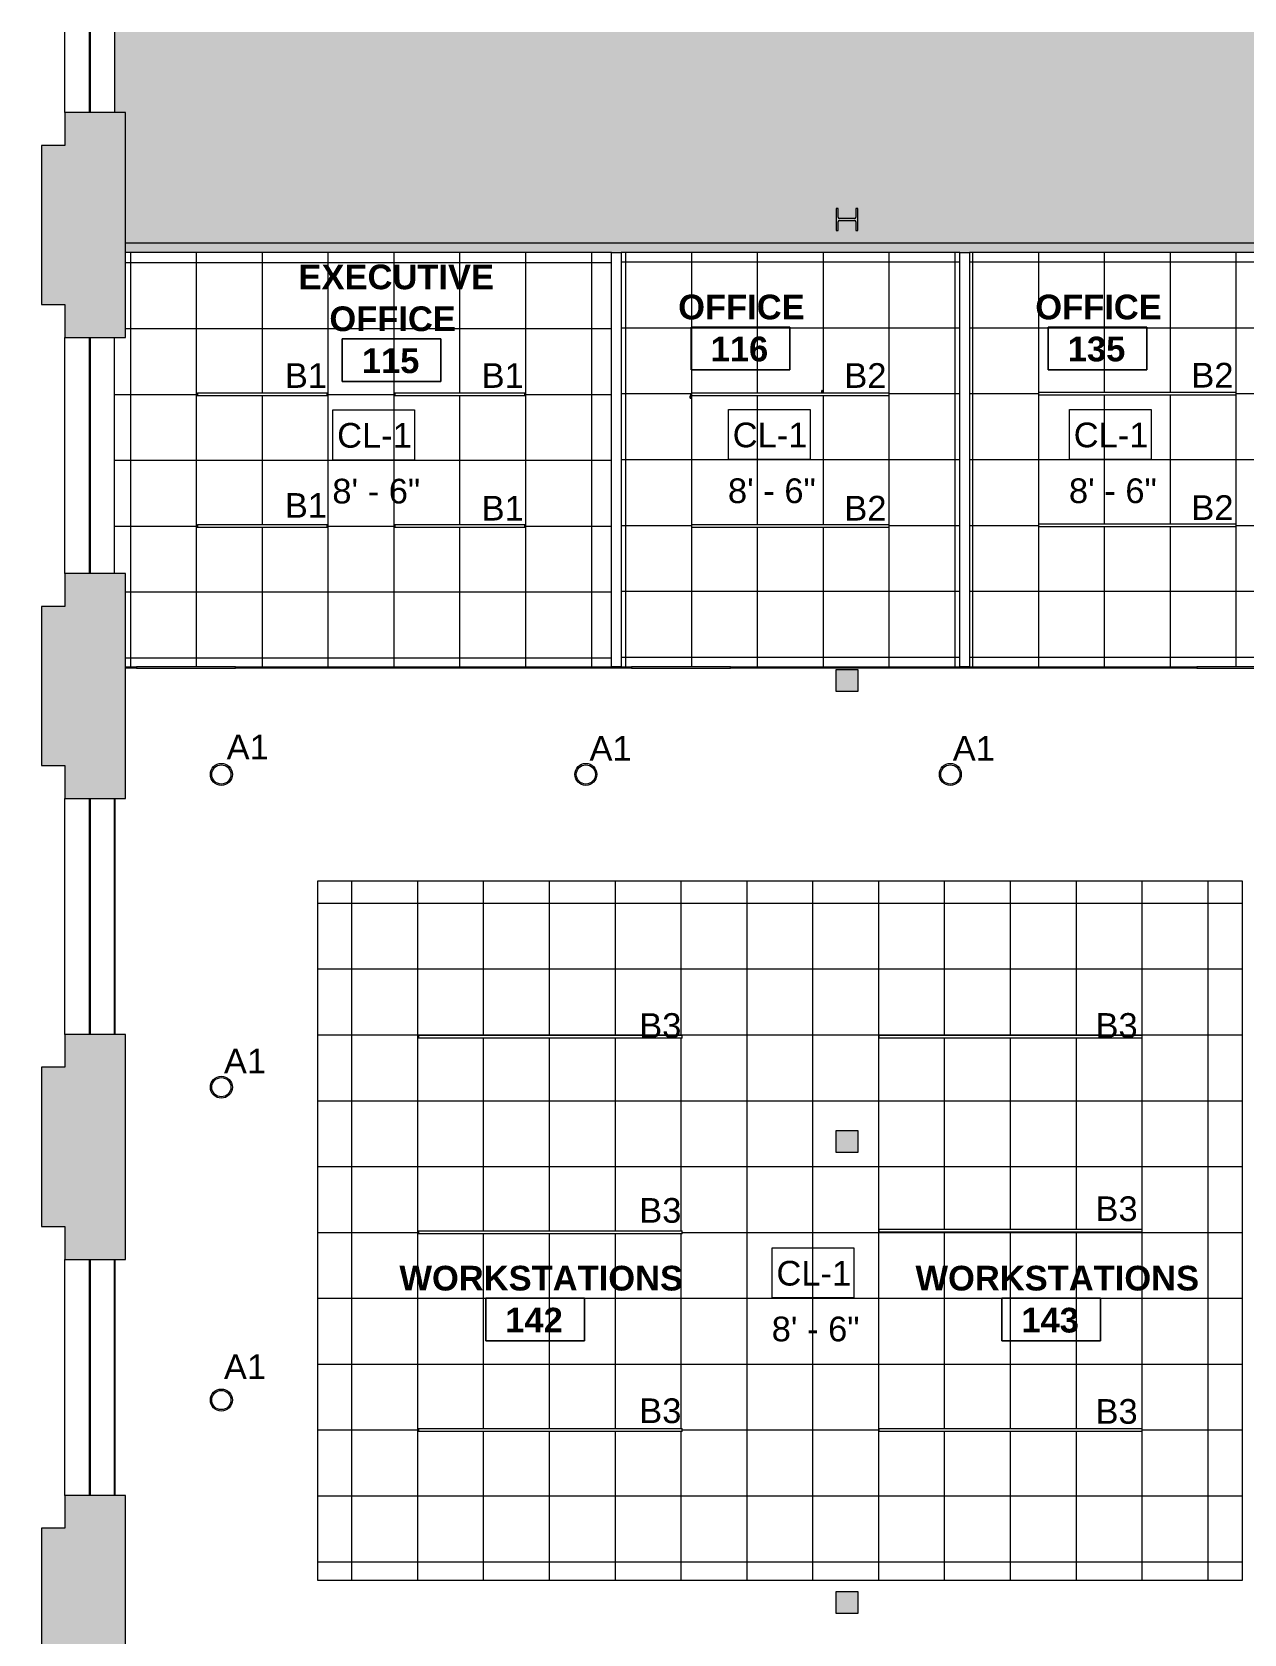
# Model space of a CAD drawing. Header units: inches. Extents: x 0 to 1865, y 0 to 1094.
# Drawn here: x 0 to 442, y 510 to 1094 of the extents above; entities that cross this region are included whole.
import ezdxf

# ---------------------------------------------------------------- set-up
doc = ezdxf.new("R2010")
doc.units = ezdxf.units.IN
doc.header["$MEASUREMENT"] = 0
for name, color, linetype, lineweight in [('A-AREA-IDEN', 2, 'Continuous', 9), ('A-CLNG', 13, 'Continuous', 13), ('A-CLNG-IDEN', 151, 'Continuous', 9), ('A-CLNG-PATT', 13, 'Continuous', 13), ('A-DETL', 90, 'Continuous', 9), ('A-DETL-GENF', 92, 'Continuous', 9), ('A-WALL', 113, 'Continuous', 13), ('A-WALL-PATT', 111, 'Continuous', 13), ('CORE', 7, 'Continuous', 9), ('E-LITE-EQPM', 33, 'Continuous', 9), ('E-LITE-EQPM-IDEN', 33, 'Continuous', 9), ('I-WALL', 2, 'Continuous', 13), ('S-COLS', 52, 'Continuous', 13), ('Victor Bldg - 5th Floor_LINK_dwg', 8, 'Continuous', 9), ('WINDOWS', 7, 'Continuous', 9), ('WINDOWS SILL', 7, 'Continuous', 9)]:
    doc.layers.add(name, color=color, linetype=linetype, lineweight=lineweight)
doc.styles.add('Arial', font='arial.ttf', dxfattribs={"height": 9})
doc.styles.add('Swis721 Lt BT', font='swissl.ttf', dxfattribs={"height": 9})
doc.styles.add('Swis721 Lt BT_B', font='', dxfattribs={"height": 9})
doc.styles.get('Swis721 Lt BT_B').set_extended_font_data('Swis721 Lt BT', bold=True)

# ---------------------------------------------------------------- blocks, each defined once
blk = doc.blocks.new('Concrete-Rectangular-Column - 8x8-7061903-REFLECTED CEILING PLAN')
at = {"layer": 'S-COLS', "lineweight": 9}
blk.add_hatch(color=7, dxfattribs=at).paths.add_polyline_path([(4, -4), (4, 4), (-4, 4), (-4, -4)], flags=0)
at = {"layer": 'S-COLS', "color": 8, "lineweight": 20}
for p, q in [((-4, 4), (4, 4)), ((-4, -4), (-4, 4)), ((4, 4), (4, -4)), ((4, -4), (-4, -4))]:
    blk.add_line(p, q, dxfattribs=at)
blk = doc.blocks.new('Lighting fixture TBLS-HX-4-15-B-U-W - TBLS-HX-4-24-7815314-REFLECTED CEILING PLAN')
at = {"layer": 'E-LITE-EQPM'}
for p, q in [((-0.54, 23.67), (0.54, 23.67)), ((-0.54, 23.67), (-0.54, -23.67)), ((-0.47, 23.75), (0.47, 23.75)), ((-0.47, 23.75), (-0.47, 23.67)), ((0.47, 23.67), (0.47, 23.75)), ((0.54, -23.67), (0.54, 23.67)), ((0.54, -23.67), (-0.54, -23.67)), ((-0.47, -23.67), (-0.47, -23.75)), ((0.47, -23.75), (-0.47, -23.75)), ((0.47, -23.75), (0.47, -23.67))]:
    blk.add_line(p, q, dxfattribs=at)
blk = doc.blocks.new('Lighting fixture TBLS-HX-4-15-B-U-W - TBLS-HX-8-24-7856495-REFLECTED CEILING PLAN')
at = {"layer": 'E-LITE-EQPM'}
for p, q in [((-0.5375, 23.675), (0.5375, 23.675)), ((-0.5375, 23.675), (-0.5375, -72.325)), ((-0.46875, 23.753125), (0.46875, 23.753125)), ((-0.46875, 23.753125), (-0.46875, 23.675)), ((0.46875, 23.675), (0.46875, 23.753125)), ((0.5375, -72.325), (0.5375, 23.675)), ((0.5375, -72.325), (-0.5375, -72.325))]:
    blk.add_line(p, q, dxfattribs=at)
blk = doc.blocks.new('L-PENDANT_FOCAL POINT 3_5 CYLINDER - L-PENDANT_FOCAL POINT 3_5 CYLINDER-7826649-REFLECTED CEILING PLAN')
at = {"layer": 'E-LITE-EQPM'}
for radius in [4, 3.5]:
    blk.add_circle((-0.125, 0), radius, dxfattribs=at)
blk = doc.blocks.new('Victor Bldg - 5th Floor_LINK_dwg-6972324-REFLECTED CEILING PLAN')
at = {"layer": 'CORE'}
for p, q in [((299.75, 1025.88), (294.25, 1025.88)), ((294.25, 1025.12), (299.75, 1025.12))]:
    blk.add_line(p, q, dxfattribs=at)
at = {"layer": 'CORE', "flags": 128}
for points in [[(293.75, 1026.38), (293.75, 1029.5), (293, 1029.5), (293, 1021.5), (293.75, 1021.5), (293.75, 1024.62)], [(300.25, 1024.62), (300.25, 1021.5), (301, 1021.5), (301, 1029.5), (300.25, 1029.5), (300.25, 1026.38)]]:
    blk.add_lwpolyline(points, dxfattribs=at)
at = {"layer": 'CORE'}
for centre, start, end in [((294.25, 1026.38), 180, 270), ((294.25, 1024.62), 90, 180), ((299.75, 1026.38), 270, 0), ((299.75, 1024.62), 0, 90)]:
    blk.add_arc(centre, 0.5, start, end, dxfattribs=at)
at = {"layer": 'WINDOWS'}
for p, q in [((21, 1064.5), (21, 1093.8)), ((21.25, 1064.5), (21.25, 1093.8)), ((21, 896.5), (21, 982.5)), ((21.25, 896.5), (21.25, 982.5)), ((21, 728.5), (21, 814.5)), ((21.25, 728.5), (21.25, 814.5)), ((21, 560.5), (21, 646.5)), ((21.25, 560.5), (21.25, 646.5))]:
    blk.add_line(p, q, dxfattribs=at)
at = {"layer": 'WINDOWS SILL'}
for p, q in [((12, 1064.5), (12, 1093.8)), ((30, 1093.8), (30, 1064.5)), ((12, 896.5), (12, 982.5)), ((12, 728.5), (12, 814.5)), ((12, 560.5), (12, 646.5))]:
    blk.add_line(p, q, dxfattribs=at)
at = {"layer": 'WINDOWS SILL', "flags": 128}
for points in [[(30, 814.5), (30, 728.5), (30, 814.5), (30, 728.5)], [(30, 646.5), (30, 560.5), (30, 646.5), (30, 560.5)]]:
    blk.add_lwpolyline(points, dxfattribs=at)
blk = doc.blocks.new('Lighting fixture TBLS-HX-4-15-B-U-W - TBLS-HX-4-24 - 6_-V6-REFLECTED CEILING PLAN')
at = {"layer": 'E-LITE-EQPM'}
for p, q in [((-0.54, 23.67), (0.54, 23.67)), ((-0.54, 23.67), (-0.54, -48.33)), ((-0.47, 23.75), (0.47, 23.75)), ((-0.47, 23.75), (-0.47, 23.67)), ((0.02, 23.89), (0.01, 23.75)), ((0.02, 23.89), (0.07, 23.89)), ((0.07, 23.75), (0.07, 23.89)), ((1.41, 23.97), (0.12, 23.97)), ((0.12, 23.97), (0.12, 23.93)), ((0.12, 23.93), (1.41, 23.93)), ((0.15, 23.97), (0.13, 23.92)), ((0.47, 23.67), (0.47, 23.75)), ((1.41, 24.16), (0.51, 24.16)), ((1.41, 24.08), (0.51, 24.08)), ((0.51, 24.06), (0.51, 24.08)), ((0.51, 24.08), (1.41, 24.08)), ((0.51, 24.06), (1.41, 24.06)), ((0.51, 23.99), (1.41, 23.99)), ((0.51, 23.86), (1.41, 23.86)), ((0.51, 23.86), (1.41, 23.86)), ((0.51, 23.82), (1.41, 23.82)), ((0.54, -48.33), (0.54, 23.67)), ((0.89, 23.89), (0.62, 23.89)), ((0.64, 23.82), (0.64, 23.86)), ((0.84, 23.86), (0.67, 23.86)), ((0.67, 23.86), (0.84, 23.86)), ((0.84, 23.86), (0.67, 23.86)), ((0.67, 23.86), (0.84, 23.86)), ((0.84, 23.82), (0.67, 23.82)), ((0.67, 23.82), (0.84, 23.82)), ((0.84, 23.82), (0.67, 23.82)), ((0.67, 23.82), (0.84, 23.82)), ((0.68, 23.86), (0.83, 23.86)), ((0.83, 23.86), (0.68, 23.86)), ((1.28, 23.89), (1.01, 23.89)), ((1.07, 23.86), (1.22, 23.86)), ((1.22, 23.86), (1.07, 23.86)), ((1.23, 23.86), (1.07, 23.86)), ((1.07, 23.86), (1.23, 23.86)), ((1.23, 23.86), (1.07, 23.86)), ((1.07, 23.86), (1.23, 23.86)), ((1.23, 23.82), (1.07, 23.82)), ((1.07, 23.82), (1.23, 23.82)), ((1.23, 23.82), (1.07, 23.82)), ((1.07, 23.82), (1.23, 23.82)), ((1.29, 23.86), (1.29, 23.82)), ((1.41, 24.08), (1.41, 24.06)), ((1.41, 23.93), (1.41, 23.97)), ((-0.54, -23.81), (-1.41, -23.81)), ((-0.54, -23.85), (-1.41, -23.85)), ((-0.54, -23.85), (-1.41, -23.85)), ((-0.54, -23.92), (-1.41, -23.92)), ((-1.41, -23.92), (-1.41, -23.96)), ((-1.41, -23.96), (-0.54, -23.96)), ((-0.54, -23.98), (-1.41, -23.98)), ((-1.41, -24.07), (-1.41, -24.05)), ((-0.54, -24.05), (-1.41, -24.05)), ((-1.41, -24.07), (-0.54, -24.07)), ((-0.54, -24.07), (-1.41, -24.07)), ((-1.41, -24.15), (-0.54, -24.15)), ((-1.29, -23.85), (-1.29, -23.81)), ((-1.28, -23.88), (-1.01, -23.88)), ((-1.23, -23.81), (-1.07, -23.81)), ((-1.07, -23.81), (-1.23, -23.81)), ((-1.23, -23.81), (-1.07, -23.81)), ((-1.07, -23.81), (-1.23, -23.81)), ((-1.23, -23.85), (-1.07, -23.85)), ((-1.07, -23.85), (-1.23, -23.85)), ((-1.23, -23.85), (-1.07, -23.85)), ((-1.07, -23.85), (-1.23, -23.85)), ((-1.07, -23.85), (-1.22, -23.85)), ((-1.22, -23.85), (-1.07, -23.85)), ((-0.89, -23.88), (-0.62, -23.88)), ((-0.84, -23.81), (-0.67, -23.81)), ((-0.67, -23.81), (-0.84, -23.81)), ((-0.84, -23.81), (-0.67, -23.81)), ((-0.67, -23.81), (-0.84, -23.81)), ((-0.84, -23.85), (-0.67, -23.85)), ((-0.67, -23.85), (-0.84, -23.85)), ((-0.84, -23.85), (-0.67, -23.85)), ((-0.67, -23.85), (-0.84, -23.85)), ((-0.68, -23.85), (-0.83, -23.85)), ((-0.83, -23.85), (-0.68, -23.85)), ((-0.64, -23.81), (-0.64, -23.85)), ((0.54, -48.33), (-0.54, -48.33))]:
    blk.add_line(p, q, dxfattribs=at)
for points, knots in [([(0.02, 23.89), (0.02, 23.92), (0.05, 23.96), (0.1, 23.98), (0.12, 23.97)], [-1, -1, -1, -1, -0.5, -0.1420783, -0.1420783, -0.1420783, -0.1420783]), ([(0.51, 24.09), (0.51, 24.11), (0.51, 24.16), (0.51, 24.16), (0.51, 24.16), (0.51, 24.16)], [0.03083356, 0.03083356, 0.03083356, 0.03083356, 0.03964416, 0.0561743, 0.05646252, 0.05646252, 0.05646252, 0.05646252]), ([(0.51, 24.16), (0.51, 24.16), (0.51, 24.16), (0.51, 24.16), (0.51, 24.16), (0.51, 24.16), (0.51, 24.15), (0.51, 24.15), (0.51, 24.14), (0.51, 24.13), (0.51, 24.13), (0.51, 24.12), (0.51, 24.12), (0.51, 24.1)], [0.0565282, 0.0565282, 0.0565282, 0.0565282, 0.05682745, 0.05751378, 0.05815131, 0.0587711, 0.05945814, 0.06018947, 0.06092564, 0.06158284, 0.06221456, 0.06288041, 0.06680605, 0.06680605, 0.06680605, 0.06680605]), ([(0.51, 24.1), (0.51, 24.11), (0.51, 24.11), (0.51, 24.12), (0.51, 24.12), (0.51, 24.13), (0.51, 24.13), (0.51, 24.13), (0.51, 24.13), (0.51, 24.09), (0.51, 24.08)], [0.01710178, 0.01710178, 0.01710178, 0.01710178, 0.02116651, 0.02177638, 0.02224477, 0.02276746, 0.02328664, 0.0238075, 0.04033962, 0.04560474, 0.04560474, 0.04560474, 0.04560474]), ([(0.51, 23.99), (0.51, 23.99), (0.51, 23.99), (0.51, 23.99), (0.51, 23.99), (0.51, 23.99), (0.51, 23.99), (0.51, 24), (0.51, 24), (0.51, 24.06)], [0.06555681, 0.06555681, 0.06555681, 0.06555681, 0.07354816, 0.07420608, 0.07488422, 0.07559613, 0.0762772, 0.07695013, 0.0798083, 0.0798083, 0.0798083, 0.0798083]), ([(0.51, 23.86), (0.51, 23.87), (0.51, 23.87), (0.51, 23.88), (0.51, 23.88), (0.51, 23.89), (0.51, 23.9), (0.51, 23.91), (0.51, 23.91), (0.51, 23.93)], [0, 0, 0, 0, 0.000731018, 0.001451775, 0.002127065, 0.002832083, 0.003604659, 0.004489972, 0.008550889, 0.008550889, 0.008550889, 0.008550889]), ([(0.51, 23.82), (0.51, 23.82), (0.51, 23.82), (0.51, 23.82), (0.51, 23.83), (0.51, 23.83), (0.51, 23.84), (0.51, 23.84), (0.51, 23.85), (0.51, 23.85), (0.51, 23.86), (0.51, 23.86), (0.51, 23.87), (0.51, 23.87), (0.51, 23.88), (0.51, 23.88), (0.51, 23.89), (0.51, 23.89), (0.51, 23.9), (0.51, 23.91), (0.51, 23.91), (0.51, 23.92), (0.51, 23.92), (0.51, 23.92), (0.51, 23.93)], [0, 0, 0, 0, 0.00120711, 0.00176048, 0.00232663, 0.00297197, 0.00362531, 0.00422365, 0.00474973, 0.00525079, 0.00572384, 0.00619922, 0.00660886, 0.00708073, 0.00755616, 0.00809862, 0.00860163, 0.00920907, 0.00976241, 0.01029085, 0.01074067, 0.01123037, 0.01169097, 0.01190623, 0.01190623, 0.01190623, 0.01190623]), ([(0.51, 23.93), (0.51, 23.93), (0.51, 23.92), (0.51, 23.92), (0.51, 23.91), (0.51, 23.9), (0.51, 23.89), (0.51, 23.88), (0.51, 23.88), (0.51, 23.88), (0.51, 23.87), (0.51, 23.87), (0.51, 23.87), (0.51, 23.86), (0.51, 23.86), (0.51, 23.86), (0.51, 23.86)], [0.005481686, 0.005481686, 0.005481686, 0.005481686, 0.005494648, 0.006240904, 0.006931758, 0.007632285, 0.008340529, 0.009043442, 0.009509071, 0.009881293, 0.010155457, 0.010460516, 0.010767283, 0.011121343, 0.011529598, 0.01461783, 0.01461783, 0.01461783, 0.01461783]), ([(1.41, 24.1), (1.41, 24.12), (1.41, 24.12), (1.41, 24.13), (1.41, 24.13), (1.41, 24.14), (1.41, 24.15), (1.41, 24.15), (1.41, 24.16), (1.41, 24.16), (1.41, 24.16), (1.41, 24.16), (1.41, 24.16), (1.41, 24.16)], [-0.06680605, -0.06680605, -0.06680605, -0.06680605, -0.06288041, -0.06221456, -0.06158284, -0.06092564, -0.06018947, -0.05945814, -0.0587711, -0.05815131, -0.05751378, -0.05682745, -0.0565282, -0.0565282, -0.0565282, -0.0565282]), ([(1.41, 24.16), (1.41, 24.16), (1.41, 24.16), (1.41, 24.16), (1.41, 24.11), (1.41, 24.09)], [-0.05646252, -0.05646252, -0.05646252, -0.05646252, -0.0561743, -0.03964416, -0.03083356, -0.03083356, -0.03083356, -0.03083356]), ([(1.41, 24.08), (1.41, 24.09), (1.41, 24.13), (1.41, 24.13), (1.41, 24.13), (1.41, 24.13), (1.41, 24.12), (1.41, 24.12), (1.41, 24.11), (1.41, 24.11), (1.41, 24.1)], [-0.04560474, -0.04560474, -0.04560474, -0.04560474, -0.04033962, -0.0238075, -0.02328664, -0.02276746, -0.02224477, -0.02177638, -0.02116651, -0.01710178, -0.01710178, -0.01710178, -0.01710178]), ([(1.41, 24.06), (1.41, 24), (1.41, 24), (1.41, 23.99), (1.41, 23.99), (1.41, 23.99), (1.41, 23.99), (1.41, 23.99), (1.41, 23.99), (1.41, 23.99)], [-0.0798083, -0.0798083, -0.0798083, -0.0798083, -0.07695013, -0.0762772, -0.07559613, -0.07488422, -0.07420608, -0.07354816, -0.06555681, -0.06555681, -0.06555681, -0.06555681]), ([(1.41, 23.93), (1.41, 23.91), (1.41, 23.91), (1.41, 23.9), (1.41, 23.89), (1.41, 23.88), (1.41, 23.88), (1.41, 23.87), (1.41, 23.87), (1.41, 23.86)], [-0.008550889, -0.008550889, -0.008550889, -0.008550889, -0.004489972, -0.003604659, -0.002832083, -0.002127065, -0.001451775, -0.000731018, 0, 0, 0, 0]), ([(1.41, 23.86), (1.41, 23.86), (1.41, 23.86), (1.41, 23.86), (1.41, 23.87), (1.41, 23.87), (1.41, 23.87), (1.41, 23.88), (1.41, 23.88), (1.41, 23.88), (1.41, 23.89), (1.41, 23.9), (1.41, 23.91), (1.41, 23.92), (1.41, 23.92), (1.41, 23.93), (1.41, 23.93)], [-0.01461783, -0.01461783, -0.01461783, -0.01461783, -0.011529598, -0.011121343, -0.010767283, -0.010460516, -0.010155457, -0.009881293, -0.009509071, -0.009043442, -0.008340529, -0.007632285, -0.006931758, -0.006240904, -0.005494648, -0.005481686, -0.005481686, -0.005481686, -0.005481686]), ([(1.41, 23.93), (1.41, 23.92), (1.41, 23.92), (1.41, 23.92), (1.41, 23.91), (1.41, 23.91), (1.41, 23.9), (1.41, 23.89), (1.41, 23.89), (1.41, 23.88), (1.41, 23.88), (1.41, 23.87), (1.41, 23.87), (1.41, 23.86), (1.41, 23.86), (1.41, 23.85), (1.41, 23.85), (1.41, 23.84), (1.41, 23.84), (1.41, 23.83), (1.41, 23.83), (1.41, 23.82), (1.41, 23.82), (1.41, 23.82), (1.41, 23.82)], [-0.01190623, -0.01190623, -0.01190623, -0.01190623, -0.01169097, -0.01123037, -0.01074067, -0.01029085, -0.00976241, -0.00920907, -0.00860163, -0.00809862, -0.00755616, -0.00708073, -0.00660886, -0.00619922, -0.00572384, -0.00525079, -0.00474973, -0.00422365, -0.00362531, -0.00297197, -0.00232663, -0.00176048, -0.00120711, 0, 0, 0, 0]), ([(-1.41, -23.92), (-1.41, -23.92), (-1.41, -23.91), (-1.41, -23.91), (-1.41, -23.9), (-1.41, -23.9), (-1.41, -23.89), (-1.41, -23.89), (-1.41, -23.88), (-1.41, -23.87), (-1.41, -23.87), (-1.41, -23.86), (-1.41, -23.86), (-1.41, -23.85), (-1.41, -23.85), (-1.41, -23.84), (-1.41, -23.84), (-1.41, -23.83), (-1.41, -23.83), (-1.41, -23.82), (-1.41, -23.82), (-1.41, -23.81), (-1.41, -23.81), (-1.41, -23.81), (-1.41, -23.81)], [-0.01190623, -0.01190623, -0.01190623, -0.01190623, -0.01169097, -0.01123037, -0.01074067, -0.01029085, -0.00976241, -0.00920907, -0.00860163, -0.00809862, -0.00755616, -0.00708073, -0.00660886, -0.00619922, -0.00572384, -0.00525079, -0.00474973, -0.00422365, -0.00362531, -0.00297197, -0.00232663, -0.00176048, -0.00120711, 0, 0, 0, 0]), ([(-1.41, -23.92), (-1.41, -23.9), (-1.41, -23.9), (-1.41, -23.89), (-1.41, -23.88), (-1.41, -23.88), (-1.41, -23.87), (-1.41, -23.86), (-1.41, -23.86), (-1.41, -23.85)], [-0.008550889, -0.008550889, -0.008550889, -0.008550889, -0.004489972, -0.003604659, -0.002832083, -0.002127065, -0.001451775, -0.000731018, 0, 0, 0, 0]), ([(-1.41, -23.85), (-1.41, -23.85), (-1.41, -23.85), (-1.41, -23.85), (-1.41, -23.86), (-1.41, -23.86), (-1.41, -23.86), (-1.41, -23.87), (-1.41, -23.87), (-1.41, -23.88), (-1.41, -23.88), (-1.41, -23.89), (-1.41, -23.9), (-1.41, -23.91), (-1.41, -23.92), (-1.41, -23.92), (-1.41, -23.92)], [-0.01461783, -0.01461783, -0.01461783, -0.01461783, -0.011529598, -0.011121343, -0.010767283, -0.010460516, -0.010155457, -0.009881293, -0.009509071, -0.009043442, -0.008340529, -0.007632285, -0.006931758, -0.006240904, -0.005494648, -0.005481686, -0.005481686, -0.005481686, -0.005481686]), ([(-1.41, -24.05), (-1.41, -23.99), (-1.41, -23.99), (-1.41, -23.98), (-1.41, -23.98), (-1.41, -23.98), (-1.41, -23.98), (-1.41, -23.98), (-1.41, -23.98), (-1.41, -23.98)], [-0.0798083, -0.0798083, -0.0798083, -0.0798083, -0.07695013, -0.0762772, -0.07559613, -0.07488422, -0.07420608, -0.07354816, -0.06555681, -0.06555681, -0.06555681, -0.06555681]), ([(-1.41, -24.07), (-1.41, -24.08), (-1.41, -24.12), (-1.41, -24.12), (-1.41, -24.12), (-1.41, -24.12), (-1.41, -24.11), (-1.41, -24.11), (-1.41, -24.1), (-1.41, -24.1), (-1.41, -24.09)], [-0.04560474, -0.04560474, -0.04560474, -0.04560474, -0.04033962, -0.0238075, -0.02328664, -0.02276746, -0.02224477, -0.02177638, -0.02116651, -0.01710178, -0.01710178, -0.01710178, -0.01710178]), ([(-1.41, -24.15), (-1.41, -24.15), (-1.41, -24.15), (-1.41, -24.15), (-1.41, -24.1), (-1.41, -24.08)], [-0.05646252, -0.05646252, -0.05646252, -0.05646252, -0.0561743, -0.03964416, -0.03083356, -0.03083356, -0.03083356, -0.03083356]), ([(-1.41, -24.1), (-1.41, -24.11), (-1.41, -24.11), (-1.41, -24.12), (-1.41, -24.12), (-1.41, -24.13), (-1.41, -24.14), (-1.41, -24.14), (-1.41, -24.15), (-1.41, -24.15), (-1.41, -24.15), (-1.41, -24.15), (-1.41, -24.15), (-1.41, -24.15)], [-0.06680605, -0.06680605, -0.06680605, -0.06680605, -0.06288041, -0.06221456, -0.06158284, -0.06092564, -0.06018947, -0.05945814, -0.0587711, -0.05815131, -0.05751378, -0.05682745, -0.0565282, -0.0565282, -0.0565282, -0.0565282])]:
    blk.add_open_spline(points, degree=3, knots=knots, dxfattribs=at)
for points in [[(0.02, 23.89), (0.02, 23.92), (0.06, 23.97), (0.12, 23.98), (0.15, 23.97)], [(0.08, 23.88), (0.08, 23.9), (0.09, 23.92), (0.12, 23.92), (0.13, 23.92)], [(0.13, 23.92), (0.12, 23.92), (0.09, 23.92), (0.08, 23.9), (0.08, 23.88)], [(0.51, 24.08), (0.51, 24.08), (0.51, 24.08), (0.51, 24.08)], [(0.51, 23.92), (0.51, 23.91), (0.51, 23.91), (0.51, 23.91)], [(1.41, 24.08), (1.41, 24.08), (1.41, 24.08), (1.41, 24.08)], [(1.41, 23.91), (1.41, 23.91), (1.41, 23.91), (1.41, 23.92)], [(-1.41, -23.9), (-1.41, -23.9), (-1.41, -23.9), (-1.41, -23.91)], [(-1.41, -24.07), (-1.41, -24.07), (-1.41, -24.07), (-1.41, -24.07)]]:
    blk.add_open_spline(points, degree=3, dxfattribs=at)
blk = doc.blocks.new('Lighting fixture TBLS-HX-4-15-B-U-W - TBLS-HX-4-24 - 6_-7900651-REFLECTED CEILING PLAN')
at = {"layer": 'E-LITE-EQPM'}
for p, q in [((-0.5375, 23.675), (0.5375, 23.675)), ((-0.5375, 23.675), (-0.5375, -48.325)), ((-0.46875, 23.753125), (0.46875, 23.753125)), ((-0.46875, 23.753125), (-0.46875, 23.675)), ((0.46875, 23.675), (0.46875, 23.753125)), ((0.5375, -48.325), (0.5375, 23.675)), ((0.5375, -48.325), (-0.5375, -48.325))]:
    blk.add_line(p, q, dxfattribs=at)
blk = doc.blocks.new('Room Tag - Room Name and Number-3379422-REFLECTED CEILING PLAN')
at = {"layer": 'A-AREA-IDEN'}
for p, q in [((-0.1881, -0.1636), (-0.1881, -0.0018)), ((-0.1881, -0.0018), (0.1869, -0.0018)), ((0.1869, -0.0018), (-0.1881, -0.0018)), ((-0.1881, -0.0018), (-0.1881, -0.1636)), ((0.1869, -0.0018), (0.1869, -0.1636)), ((0.1869, -0.1636), (0.1869, -0.0018)), ((0.1869, -0.1636), (-0.1881, -0.1636)), ((-0.1881, -0.1636), (0.1869, -0.1636))]:
    blk.add_line(p, q, dxfattribs=at)

msp = doc.modelspace()

# ---------------------------------------------------------------- hatches: boundary and pattern name
at = {"layer": 'A-CLNG-PATT'}
h = msp.add_hatch(dxfattribs=at)
h.set_pattern_fill('FP_5', color=256, style=0, pattern_type=2)
h.set_pattern_definition([(0, (299.934, 937.75), (0, -24), []), (270, (299.934, 937.75), (-24, -1e-15), [])])
h.paths.add_polyline_path([(34.12, 862.5), (211.18, 862.5), (211.18, 1013.5), (34.12, 1013.5), (34.12, 982.5), (30, 982.5), (30, 896.5), (34.12, 896.5), (34.12, 884.5)], flags=0)
h.paths.add_polyline_path([(60.26, 913.16), (60.26, 914.29), (107.61, 914.29), (107.61, 913.21), (60.26, 913.21)], flags=0)
h.paths.add_polyline_path([(132.26, 913.16), (132.26, 914.29), (179.61, 914.29), (179.61, 913.22), (132.26, 913.22)], flags=0)
h.paths.add_polyline_path([(60.26, 960.47), (60.26, 962.29), (107.61, 962.29), (107.61, 961.21), (60.26, 961.21)], flags=0)
h.paths.add_polyline_path([(132.26, 960.47), (132.26, 962.29), (179.61, 962.29), (179.61, 961.22), (132.26, 961.22)], flags=0)
h = msp.add_hatch(dxfattribs=at)
h.set_pattern_fill('FP_22', color=256, style=0, pattern_type=2)
h.set_pattern_definition([(270, (264.38, 938), (-24, -1e-15), []), (180, (264.38, 938), (3e-15, 24), [])])
h.paths.add_polyline_path([(214.68, 862.5), (338.08, 862.52), (338.08, 1013.5), (214.68, 1013.5), (214.68, 887.35)], flags=0)
h.paths.add_polyline_path([(298.99, 913.22), (240.38, 913.22), (240.38, 914.3), (312.38, 914.3), (312.38, 913.22), (306.31, 913.22)], flags=0)
h.paths.add_polyline_path([(240.01, 960.35), (239.96, 960.35), (239.96, 961.25), (240.09, 961.29), (240.13, 961.24), (240.13, 960.35), (240.04, 960.35)], flags=0)
h.paths.add_polyline_path([(240.14, 960.75), (240.15, 960.75), (240.14, 960.8)], flags=0)
h.paths.add_polyline_path([(240.19, 960.8), (240.17, 961.14), (240.19, 960.86)], flags=0)
h.paths.add_polyline_path([(247.78, 961.22), (240.38, 961.22), (240.38, 961.29), (240.3, 961.29), (240.3, 961.69), (240.17, 961.72), (240.17, 961.74), (240.3, 961.8), (240.3, 962.23), (240.38, 962.23), (240.38, 962.3), (287.91, 962.3), (287.94, 963.17), (287.95, 963.17), (287.99, 963.17), (288.14, 963.17), (288.15, 962.3), (312.38, 962.3), (312.38, 961.22), (255.09, 961.22)], flags=0)
h.paths.add_polyline_path([(287.95, 962.3), (287.97, 962.3), (287.95, 962.38)], flags=0)
h = msp.add_hatch(dxfattribs=at)
h.set_pattern_fill('FP_21', color=256, style=0, pattern_type=2)
h.set_pattern_definition([(270, (390.84, 938), (-24, -1e-15), []), (180, (390.84, 938), (3e-15, 24), [])])
h.paths.add_polyline_path([(341.58, 862.5), (464.1, 862.5), (464.1, 1013.5), (341.58, 1013.5), (341.58, 887.35)], flags=0)
h.paths.add_polyline_path([(379.47, 913.46), (366.84, 913.46), (366.84, 914.54), (438.84, 914.54), (438.84, 913.46), (386.79, 913.46)], flags=0)
h.paths.add_polyline_path([(366.84, 961.46), (366.84, 962.54), (438.84, 962.54), (438.84, 961.46), (368.5, 961.46)], flags=0)
h = msp.add_hatch(dxfattribs=at)
h.set_pattern_fill('FP_9', color=256, style=0, pattern_type=2)
h.set_pattern_definition([(270, (236.562, 392.33), (-24, -1e-15), []), (180, (236.562, 392.33), (3e-15, 24), [])])
h.paths.add_polyline_path([(108.46, 529.5), (441, 529.5), (441, 784.5), (104.12, 784.5), (104.12, 529.5)], flags=0)
h.paths.add_polyline_path([(313.63, 583.79), (308.56, 583.79), (308.56, 584.87), (404.56, 584.87), (404.56, 583.79), (320.94, 583.79)], flags=0)
h.paths.add_polyline_path([(189.25, 583.79), (140.89, 583.79), (140.89, 584.87), (236.89, 584.87), (236.89, 583.79), (196.56, 583.79)], flags=0)
h.paths.add_polyline_path([(225.83, 655.79), (140.89, 655.79), (140.89, 656.87), (236.89, 656.87), (236.89, 655.79), (233.14, 655.79)], flags=0)
h.paths.add_polyline_path([(342.89, 656.39), (308.56, 656.39), (308.56, 657.46), (404.56, 657.46), (404.56, 656.39), (350.21, 656.39)], flags=0)
h.paths.add_polyline_path([(301, 685.5), (293, 685.5), (293, 693.5), (301, 693.5)], flags=0)
h.paths.add_polyline_path([(309.97, 727.12), (308.56, 727.12), (308.56, 728.2), (404.56, 728.2), (404.56, 727.12), (313.63, 727.12)], flags=0)
h.paths.add_polyline_path([(225.83, 727.12), (140.89, 727.12), (140.89, 728.2), (236.89, 728.2), (236.89, 727.12), (233.14, 727.12)], flags=0)
at = {"layer": 'A-DETL-GENF'}
h = msp.add_hatch(color=254, dxfattribs=at)
h.paths.add_polyline_path([(1864.71, 15.5), (1864.71, 749.5), (1858.12, 749.5), (1858.12, 714.25), (1805.94, 714.25), (1805.94, 677.43), (1813, 677.43), (1813, 653.43), (1805.94, 653.43), (1805.94, 409.5), (1645.06, 409.5), (1645.06, 27.5), (1819, 27.5), (1819, 41.5), (1843, 41.5), (1843, 27.5), (1863, 27.5), (1863, 15.5)], flags=0)
h.paths.add_polyline_path([(1799, 293.5), (1789, 293.5), (1789, 317.5), (1813, 317.5), (1813, 293.5), (1800.94, 293.5)], flags=0)
h.paths.add_polyline_path([(1491.5, 813), (1491.69, 813), (1491.69, 1093.8), (1321.5, 1093.8), (1321.5, 1013.5), (1323.88, 1013.5), (1323.88, 1014.25), (1325.38, 1014.25), (1325.38, 1012.75), (1325.88, 1012.75), (1325.88, 1011.25), (1325.38, 1011.25), (1325.38, 1008.5), (1361.63, 1008.5), (1361.63, 1011.25), (1361.13, 1011.25), (1361.13, 1012.75), (1361.63, 1012.75), (1361.63, 1014.25), (1363.13, 1014.25), (1363.13, 1013.5), (1381.5, 1013.5), (1381.5, 1064.75), (1383, 1064.75), (1383, 1064.41), (1391, 1064.41), (1391, 1039), (1407, 1039), (1407, 1034.5), (1464.5, 1034.5), (1464.5, 1037), (1485, 1037), (1485, 1064.41), (1491.5, 1064.41), (1491.5, 1001.5), (1485, 1001.5), (1485, 1029), (1464.5, 1029), (1464.5, 1030.5), (1407, 1030.5), (1407, 1027), (1391, 1027), (1391, 930.5), (1485, 930.5), (1485, 959.5), (1491.5, 959.5), (1491.5, 897.5), (1485, 897.5), (1485, 926.5), (1395, 926.5), (1395, 906.5), (1391, 906.5), (1391, 826.5), (1485, 826.5), (1485, 855.5), (1491.5, 855.5), (1491.5, 813.33)], flags=0)
h.paths.add_polyline_path([(1488.25, 813), (1488.5, 813), (1488.5, 814.5), (1488.25, 814.5), (1488.25, 813.5)], flags=0)
h.paths.add_polyline_path([(907.31, 813), (1002.88, 813), (1002.88, 813.06), (902.81, 813.06), (902.81, 813), (906.81, 813)], flags=0)
h.paths.add_polyline_path([(1030.93, 813), (1040.63, 813), (1040.63, 813.81), (1040.13, 813.81), (1040.13, 815.31), (1040.63, 815.31), (1040.63, 818.31), (1042.13, 818.31), (1042.13, 817.56), (1052, 817.56), (1052, 813.06), (1042.13, 813.06), (1042.13, 813), (1052.5, 813), (1052.5, 912.38), (1058.5, 912.38), (1058.5, 817), (1248.88, 817), (1248.88, 817.75), (1250.38, 817.75), (1250.38, 816.25), (1250.88, 816.25), (1250.88, 814.75), (1250.38, 814.75), (1250.38, 813), (1286.63, 813), (1286.63, 814.75), (1286.13, 814.75), (1286.13, 816.25), (1286.63, 816.25), (1286.63, 817.75), (1288.13, 817.75), (1288.13, 817), (1290.75, 817), (1290.75, 856.63), (1295.88, 856.63), (1295.88, 865.13), (1290.75, 865.13), (1290.75, 912.38), (1294.25, 912.38), (1294.25, 868.63), (1318, 868.63), (1318, 912.38), (1315.44, 912.38), (1315.44, 912.5), (993.06, 912.5), (993.06, 951.5), (990.43, 951.5), (990.43, 950.75), (988.93, 950.75), (988.93, 955.25), (988.43, 955.25), (988.43, 956.75), (988.93, 956.75), (988.93, 958.25), (990.43, 958.25), (990.43, 957.5), (993.06, 957.5), (993.06, 1017.06), (1016.5, 1017.06), (1016.5, 1037.5), (1036, 1037.5), (1036, 1093.8), (867.44, 1093.8), (867.44, 957.5), (951.18, 957.5), (951.18, 958.25), (952.68, 958.25), (952.68, 956.75), (953.18, 956.75), (953.18, 955.25), (952.68, 955.25), (952.68, 950.75), (951.18, 950.75), (951.18, 951.5), (833.56, 951.5), (833.56, 907.5), (848.81, 907.5), (848.81, 908.25), (850.31, 908.25), (850.31, 906.25), (850.81, 906.25), (850.81, 904.75), (850.31, 904.75), (850.31, 904), (886.56, 904), (886.56, 904.75), (886.06, 904.75), (886.06, 906.25), (886.56, 906.25), (886.56, 908.25), (888.06, 908.25), (888.06, 907.5), (902.81, 907.5), (902.81, 951.31), (907.31, 951.31), (907.31, 817.56), (1002.88, 817.56), (1002.88, 818.31), (1004.38, 818.31), (1004.38, 815.31), (1004.88, 815.31), (1004.88, 813.81), (1004.38, 813.81), (1004.38, 813), (1005.76, 813)], flags=0)
h.paths.add_polyline_path([(1633.75, 813.25), (1633.75, 814.5), (1633.5, 814.5), (1633.5, 813.25)], flags=0)
h.paths.add_polyline_path([(1303.1, 817), (1321.5, 817), (1321.5, 865.13), (1299.38, 865.13), (1299.38, 817)], flags=0)
h.paths.add_polyline_path([(1295.88, 817), (1295.88, 853.13), (1294.25, 853.13), (1294.25, 817)], flags=0)
h.paths.add_polyline_path([(1737.06, 817.75), (1864.71, 817.75), (1864.71, 994.5), (1841.99, 994.5), (1841.99, 1002.5), (1843.49, 1002.5), (1843.49, 1093.8), (1737.13, 1093.8), (1737.13, 932.5), (1737.25, 932.5), (1737.25, 924.5), (1737.13, 924.5), (1737.13, 826.5), (1737.06, 826.5), (1737.06, 818.54)], flags=0)
h.paths.add_polyline_path([(1710.5, 817.75), (1710.5, 826.5), (1730.63, 826.5), (1730.63, 924.5), (1710.5, 924.5), (1710.5, 926.5), (1657.5, 926.5), (1657.5, 924.5), (1637, 924.5), (1637, 897.5), (1630.5, 897.5), (1630.5, 855.5), (1637, 855.5), (1637, 826.5), (1657.5, 826.5), (1657.5, 817.75), (1671.94, 817.75)], flags=0)
h.paths.add_polyline_path([(1321.44, 912.38), (1321.5, 912.38), (1321.5, 927.56), (1321.44, 927.56), (1321.44, 924.5)], flags=0)
h.paths.add_polyline_path([(996.56, 916), (1023.22, 916), (1023.22, 936.5), (1026.38, 936.5), (1026.38, 1013.5), (1016.5, 1013.5), (1016.5, 1013.56), (996.56, 1013.56), (996.56, 924.5)], flags=0)
h.paths.add_polyline_path([(1095, 924.5), (1208, 924.5), (1208, 932.5), (1047.22, 932.5), (1047.22, 924.5), (1090, 924.5)], flags=0)
h.paths.add_polyline_path([(1213, 924.5), (1315.44, 924.5), (1315.42, 924.56), (1257.19, 924.56), (1257.19, 956.69), (1213, 956.69), (1213, 924.56)], flags=0)
h.paths.add_polyline_path([(1318, 927.56), (1318, 927.94), (1317.25, 927.94), (1317.25, 929.44), (1318.75, 929.44), (1318.75, 929.94), (1320.25, 929.94), (1320.25, 929.44), (1321.5, 929.44), (1321.5, 965.69), (1320.25, 965.69), (1320.25, 965.19), (1318.75, 965.19), (1318.75, 965.69), (1317.25, 965.69), (1317.25, 967.19), (1318, 967.19), (1318, 1004.12), (1261, 1004.12), (1261, 1009.12), (1318, 1009.12), (1318, 1066.12), (1042, 1066.12), (1042, 936.5), (1090, 936.5), (1090, 960.5), (1095, 960.5), (1095, 936.5), (1208, 936.5), (1208, 960.69), (1261.19, 960.69), (1261.19, 927.56), (1317.25, 927.56)], flags=0)
h.paths.add_polyline_path([(1680.68, 930.5), (1710.5, 930.5), (1710.5, 932.5), (1730.63, 932.5), (1730.63, 1093.8), (1630.5, 1093.8), (1630.5, 1064.5), (1637, 1064.5), (1637, 1001.5), (1630.5, 1001.5), (1630.5, 959.5), (1637, 959.5), (1637, 932.5), (1657.5, 932.5), (1657.5, 930.5), (1675.58, 930.5)], flags=0)
h.paths.add_polyline_path([(1029.88, 936.5), (1038.5, 936.5), (1038.5, 1013.5), (1029.88, 1013.5), (1029.88, 956.17)], flags=0)
h.paths.add_polyline_path([(861.94, 957.5), (861.94, 1093.8), (838, 1093.8), (838, 1037.5), (853, 1037.5), (853, 1013.5), (838, 1013.5), (838, 957.5), (853, 957.5)], flags=0)
h.paths.add_polyline_path([(1854.62, 1002.5), (1864.71, 1002.5), (1864.71, 1045.5), (1847.99, 1045.5), (1847.99, 1002.5)], flags=0)
h.paths.add_polyline_path([(338.08, 1017), (493.14, 1017), (493.14, 1037.5), (517.14, 1037.5), (517.14, 1017), (765, 1017), (765, 1093.8), (30, 1093.8), (30, 1064.5), (34.12, 1064.5), (34.12, 1017), (284.36, 1017)], flags=0)
h.paths.add_polyline_path([(1854.62, 1052), (1864.71, 1052), (1864.71, 1093.8), (1847.99, 1093.8), (1847.99, 1052)], flags=0)
h.paths.add_polyline_path([(1317.25, 1070.12), (1318, 1070.12), (1318, 1080.12), (1042, 1080.12), (1042, 1070.12), (1279.4, 1070.12)], flags=0)
h.paths.add_polyline_path([(1042, 1084.12), (1318, 1084.12), (1318, 1093.8), (1042, 1093.8)], flags=0)
h = msp.add_hatch(color=7, dxfattribs=at)
h.paths.add_polyline_path([(510.25, 0), (512.25, 0), (512.25, 23.12), (510.25, 23.12), (510.25, 26.12), (479.25, 26.12), (479.25, 23.12), (411, 23.12), (411, 4), (418, 4), (418, 0), (479.25, 0)], flags=0)
h.paths.add_polyline_path([(596.25, 0), (650.5, 0), (650.5, 23.12), (648.25, 23.12), (648.25, 33.13), (614, 33.13), (614, 23.12), (596.25, 23.12), (596.25, 19)], flags=0)
h.paths.add_polyline_path([(280, 0), (338, 0), (338, 4), (349.13, 4), (349.13, 23.12), (273, 23.12), (273, 4), (280, 4)], flags=0)
h.paths.add_polyline_path([(200, 0), (200, 4), (211.12, 4), (211.12, 23.12), (135, 23.12), (135, 4), (142, 4), (142, 0), (150.84, 0)], flags=0)
h.paths.add_polyline_path([(751.25, 0), (788.75, 0), (788.75, 23.12), (780.88, 23.12), (780.88, 56), (751.25, 56), (751.25, 23.12), (734.5, 23.12), (734.5, 0)], flags=0)
h.paths.add_polyline_path([(1049, 0), (1049, 14.5), (1079, 14.5), (1079, 11.5), (1143, 11.5), (1143, 27.5), (1093, 27.5), (1093, 32.59), (1032.06, 32.59), (1032.06, 41.59), (1011.06, 41.59), (1011.06, 0), (1045.27, 0)], flags=0)
h.paths.add_polyline_path([(34.12, 0), (62, 0), (62, 4), (69, 4), (69, 23.12), (22.13, 23.12), (22.13, 74.5), (4, 74.5), (4, 66), (0, 66), (0, 0), (22.13, 0)], flags=0)
h.paths.add_polyline_path([(913.5, 0), (927.06, 0), (927.06, 22.84), (913.5, 22.84), (913.5, 33.13), (884.25, 33.13), (884.25, 23.12), (874.75, 23.12), (874.75, 19), (872.75, 19), (872.75, 0), (885.6, 0)], flags=0)
h.paths.add_polyline_path([(1439, 11.5), (1503, 11.5), (1503, 27.5), (1439, 27.5), (1439, 24.53)], flags=0)
h.paths.add_polyline_path([(1319.57, 11.5), (1323.07, 11.5), (1323.07, 27.5), (1259, 27.5), (1259, 11.5), (1279.4, 11.5)], flags=0)
h.paths.add_polyline_path([(1863, 11.5), (1863, 27.5), (1799, 27.5), (1799, 11.5), (1843, 11.5)], flags=0)
h.paths.add_polyline_path([(1640.06, 11.5), (1683, 11.5), (1683, 27.5), (1619, 27.5), (1619, 11.5), (1632.24, 11.5)], flags=0)
h.paths.add_polyline_path([(1564, 15.5), (1564, 27.5), (1558, 27.5), (1558, 15.5)], flags=0)
h.paths.add_polyline_path([(1204, 15.5), (1204, 27.5), (1198, 27.5), (1198, 15.5), (1202, 15.5)], flags=0)
h.paths.add_polyline_path([(1378, 15.5), (1384, 15.5), (1384, 27.5), (1378, 27.5)], flags=0)
h.paths.add_polyline_path([(1738, 15.5), (1744, 15.5), (1744, 27.5), (1738, 27.5)], flags=0)
h.paths.add_polyline_path([(4, 123.5), (22.13, 123.5), (22.13, 170.37), (34.12, 170.37), (34.12, 224.5), (12, 224.5), (12, 212.5), (0, 212.5), (0, 132), (4, 132), (4, 130.39)], flags=0)
h.paths.add_polyline_path([(34.12, 310.5), (34.12, 392.5), (12, 392.5), (12, 380.5), (3.5, 380.5), (3.5, 322.5), (12, 322.5), (12, 310.5), (30.13, 310.5)], flags=0)
h.paths.add_polyline_path([(12, 478.5), (34.12, 478.5), (34.12, 560.5), (12, 560.5), (12, 548.5), (3.5, 548.5), (3.5, 490.5), (12, 490.5)], flags=0)
h.paths.add_polyline_path([(34.12, 646.5), (34.12, 728.5), (12, 728.5), (12, 716.5), (3.5, 716.5), (3.5, 658.5), (12, 658.5), (12, 646.5), (30.13, 646.5)], flags=0)
h.paths.add_polyline_path([(30.13, 814.5), (34.12, 814.5), (34.12, 896.5), (12, 896.5), (12, 884.5), (3.5, 884.5), (3.5, 826.5), (12, 826.5), (12, 814.5)], flags=0)
h.paths.add_polyline_path([(12, 982.5), (34.12, 982.5), (34.12, 1064.5), (12, 1064.5), (12, 1052.5), (3.5, 1052.5), (3.5, 994.5), (12, 994.5)], flags=0)
at = {"layer": 'A-WALL-PATT', "lineweight": 9}
h = msp.add_hatch(color=7, dxfattribs=at)
h.paths.add_polyline_path([(752.61, 1013.5), (765, 1013.5), (765, 1017), (517.14, 1017), (517.14, 1013.5), (694.08, 1013.5)], flags=0)
h.paths.add_polyline_path([(493.14, 1013.5), (493.14, 1017), (34.12, 1017), (34.12, 1013.5), (467.6, 1013.5)], flags=0)

# ---------------------------------------------------------------- linework, layer by layer
at = {"layer": 'A-CLNG'}
for p, q in [((30, 896.5), (30, 982.5)), ((30.13, 814.5), (30.13, 728.5)), ((104.12, 529.5), (104.12, 784.5)), ((104.12, 784.5), (441, 784.5)), ((441, 784.5), (441, 529.5)), ((30.13, 646.5), (30.13, 560.5)), ((441, 529.5), (104.12, 529.5))]:
    msp.add_line(p, q, dxfattribs=at)
at = {"layer": 'A-CLNG-IDEN', "flags": 128}
for points in [[(109.67, 956.07), (139.43, 956.07), (139.43, 937.83), (109.67, 937.83)], [(253.83, 956.21), (283.59, 956.21), (283.59, 937.98), (253.83, 937.98)], [(378.11, 956.21), (407.87, 956.21), (407.87, 937.98), (378.11, 937.98)], [(269.78, 650.72), (299.54, 650.72), (299.54, 632.49), (269.78, 632.49)]]:
    msp.add_lwpolyline(points, close=True, dxfattribs=at)
at = {"layer": 'A-DETL'}
for p, q in [((30, 1093.8), (30, 1064.5)), ((34.12, 1064.5), (12, 1064.5)), ((12, 1064.5), (12, 1052.5)), ((34.12, 982.5), (34.12, 1064.5)), ((12, 1052.5), (3.5, 1052.5)), ((3.5, 1052.5), (3.5, 994.5)), ((34.12, 1017), (765, 1017)), ((3.5, 994.5), (12, 994.5)), ((12, 994.5), (12, 982.5)), ((12, 982.5), (34.12, 982.5)), ((34.12, 896.5), (12, 896.5)), ((12, 896.5), (12, 884.5)), ((34.12, 814.5), (34.12, 896.5)), ((12, 884.5), (3.5, 884.5)), ((3.5, 884.5), (3.5, 826.5)), ((3.5, 826.5), (12, 826.5)), ((12, 826.5), (12, 814.5)), ((12, 814.5), (34.12, 814.5)), ((34.12, 728.5), (12, 728.5)), ((12, 728.5), (12, 716.5)), ((34.12, 646.5), (34.12, 728.5)), ((12, 716.5), (3.5, 716.5)), ((3.5, 716.5), (3.5, 658.5)), ((3.5, 658.5), (12, 658.5)), ((12, 658.5), (12, 646.5)), ((12, 646.5), (34.12, 646.5)), ((34.12, 560.5), (12, 560.5)), ((12, 560.5), (12, 548.5)), ((34.12, 478.5), (34.12, 560.5)), ((12, 548.5), (3.5, 548.5)), ((3.5, 548.5), (3.5, 490.5))]:
    msp.add_line(p, q, dxfattribs=at)
at = {"layer": 'A-WALL'}
for p, q in [((211.18, 1013.5), (214.68, 1013.5)), ((338.08, 1013.5), (341.58, 1013.5)), ((214.68, 862.5), (211.18, 862.5)), ((341.58, 862.5), (338.08, 862.5))]:
    msp.add_line(p, q, dxfattribs=at)
at = {"layer": 'I-WALL', "color": 8, "lineweight": 20}
for p, q in [((34.12, 1017), (493.14, 1017)), ((211.18, 1013.5), (34.12, 1013.5)), ((338.08, 1013.5), (214.68, 1013.5)), ((464.1, 1013.5), (341.58, 1013.5))]:
    msp.add_line(p, q, dxfattribs=at)
at = {"layer": 'I-WALL'}
for p, q in [((211.18, 862.5), (211.18, 1013.5)), ((214.68, 1013.5), (214.68, 862.5)), ((338.08, 862.5), (338.08, 1013.5)), ((341.58, 1013.5), (341.58, 862.5)), ((34.12, 862.5), (38.12, 862.5)), ((38.12, 862), (34.12, 862)), ((38.12, 862.5), (38.12, 862)), ((74.12, 862), (74.12, 862.5)), ((74.12, 862.5), (211.18, 862.5)), ((218.49, 862), (74.12, 862)), ((214.68, 862.5), (218.49, 862.5)), ((218.49, 862.5), (218.49, 862)), ((254.49, 862), (254.49, 862.5)), ((254.49, 862.5), (338.08, 862.5)), ((424.52, 862), (254.49, 862)), ((341.58, 862.5), (424.52, 862.5)), ((424.52, 862.5), (424.52, 862))]:
    msp.add_line(p, q, dxfattribs=at)
at = {"layer": 'I-WALL', "lineweight": 9}
for p, q in [((74.12, 862.5), (38.12, 862.5)), ((38.12, 862), (74.12, 862)), ((254.49, 862.5), (218.49, 862.5)), ((218.49, 862), (254.49, 862)), ((460.52, 862.5), (424.52, 862.5)), ((424.52, 862), (460.52, 862))]:
    msp.add_line(p, q, dxfattribs=at)

# ---------------------------------------------------------------- block references
at = {"layer": 'A-AREA-IDEN', "xscale": 95.99999999999994, "yscale": 95.99999999999994, "zscale": 95.99999999999994}
for p in [(131.09, 982.11), (258.21, 986.41), (388.35, 986.41), (183.38, 632.49), (371.45, 632.49)]:
    msp.add_blockref('Room Tag - Room Name and Number-3379422-REFLECTED CEILING PLAN', p, dxfattribs=at)
at = {"layer": 'E-LITE-EQPM', "extrusion": (0, 0, -1)}
for name, p, rotation in [('Lighting fixture TBLS-HX-4-15-B-U-W - TBLS-HX-4-24-7815314-REFLECTED CEILING PLAN', (-83.93, 961.75), 269.9966477428919), ('Lighting fixture TBLS-HX-4-15-B-U-W - TBLS-HX-4-24-7815314-REFLECTED CEILING PLAN', (-155.93, 961.75), 269.9966477428919), ('Lighting fixture TBLS-HX-4-15-B-U-W - TBLS-HX-4-24 - 6_-V6-REFLECTED CEILING PLAN', (-264.05, 961.76), 269.9999999999994), ('Lighting fixture TBLS-HX-4-15-B-U-W - TBLS-HX-4-24 - 6_-7900651-REFLECTED CEILING PLAN', (-390.51, 962), 269.9999999999994), ('Lighting fixture TBLS-HX-4-15-B-U-W - TBLS-HX-4-24-7815314-REFLECTED CEILING PLAN', (-83.93, 913.75), 269.9966477428919), ('Lighting fixture TBLS-HX-4-15-B-U-W - TBLS-HX-4-24-7815314-REFLECTED CEILING PLAN', (-155.94, 913.75), 269.9966477428919), ('Lighting fixture TBLS-HX-4-15-B-U-W - TBLS-HX-4-24 - 6_-7900651-REFLECTED CEILING PLAN', (-264.05, 913.76), 269.9999999999994), ('Lighting fixture TBLS-HX-4-15-B-U-W - TBLS-HX-4-24 - 6_-7900651-REFLECTED CEILING PLAN', (-390.51, 914), 269.9999999999994), ('Lighting fixture TBLS-HX-4-15-B-U-W - TBLS-HX-8-24-7856495-REFLECTED CEILING PLAN', (-164.56, 727.66), 270.0000000000003), ('Lighting fixture TBLS-HX-4-15-B-U-W - TBLS-HX-8-24-7856495-REFLECTED CEILING PLAN', (-332.24, 727.66), 269.9999999999999), ('Lighting fixture TBLS-HX-4-15-B-U-W - TBLS-HX-8-24-7856495-REFLECTED CEILING PLAN', (-164.56, 656.33), 270.0000000000003), ('Lighting fixture TBLS-HX-4-15-B-U-W - TBLS-HX-8-24-7856495-REFLECTED CEILING PLAN', (-332.24, 656.93), 269.9999999999999), ('Lighting fixture TBLS-HX-4-15-B-U-W - TBLS-HX-8-24-7856495-REFLECTED CEILING PLAN', (-164.56, 584.33), 270.0000000000003), ('Lighting fixture TBLS-HX-4-15-B-U-W - TBLS-HX-8-24-7856495-REFLECTED CEILING PLAN', (-332.24, 584.33), 269.9999999999999)]:
    msp.add_blockref(name, p, dxfattribs=dict(at, rotation=rotation))
at = {"layer": 'E-LITE-EQPM'}
for p in [(69.12, 823.25), (201.95, 823.25), (334.77, 823.25), (69.12, 709.25), (69.12, 595.25)]:
    msp.add_blockref('L-PENDANT_FOCAL POINT 3_5 CYLINDER - L-PENDANT_FOCAL POINT 3_5 CYLINDER-7826649-REFLECTED CEILING PLAN', p, dxfattribs=at)
at = {"layer": 'S-COLS', "lineweight": 9}
for p in [(297, 857.5), (297, 689.5), (297, 521.5)]:
    msp.add_blockref('Concrete-Rectangular-Column - 8x8-7061903-REFLECTED CEILING PLAN', p, dxfattribs=at)
at = {"layer": 'Victor Bldg - 5th Floor_LINK_dwg', "color": 7}
msp.add_blockref('Victor Bldg - 5th Floor_LINK_dwg-6972324-REFLECTED CEILING PLAN', (0, 0), dxfattribs=at)

# ---------------------------------------------------------------- texts
at = {"layer": 'A-AREA-IDEN', "char_height": 9, "attachment_point": 1, "style": 'Swis721 Lt BT_B'}
for s, insert, width in [('EXECUTIVE', (97.11, 1009.06), 82.113), ('OFFICE', (108.36, 993.81), 54.843), ('OFFICE', (235.47, 998.09), 54.843), ('OFFICE', (365.61, 998.09), 54.843), ('116', (247.3, 982.79), 25.452), ('135', (377.44, 982.79), 25.452), ('115', (120.18, 978.49), 25.452), ('WORKSTATIONS', (133.88, 644.17), 119.685), ('WORKSTATIONS', (321.95, 644.17), 119.685), ('142', (172.46, 628.87), 25.452), ('143', (360.54, 628.87), 25.452)]:
    msp.add_mtext(s, dxfattribs=dict(at, insert=insert, width=width))
at = {"layer": 'A-CLNG-IDEN', "char_height": 9, "attachment_point": 1, "style": 'Swis721 Lt BT'}
for s, insert, width in [('CL-1', (255.33, 951.46), 32.118), ('CL-1', (379.61, 951.46), 32.118), ('CL-1', (111.17, 951.32), 32.118), ('8\' - 6"', (109.43, 930.99), 36.36), ('8\' - 6"', (253.6, 931.13), 36.36), ('8\' - 6"', (377.87, 931.13), 36.36), ('CL-1', (271.28, 645.97), 32.118), ('8\' - 6"', (269.54, 625.65), 36.36)]:
    msp.add_mtext(s, dxfattribs=dict(at, insert=insert, width=width))
at = {"layer": 'E-LITE-EQPM-IDEN', "char_height": 9, "width": 18.786, "attachment_point": 1, "style": 'Arial'}
for s, insert in [('B1', (92.12, 973.12)), ('B1', (163.84, 973.12)), ('B2', (296.02, 973.12)), ('B2', (422.48, 973.24)), ('B1', (92.12, 925.77)), ('B1', (163.84, 924.77)), ('B2', (296.02, 924.77)), ('B2', (422.48, 924.99)), ('A1', (70.92, 837.7)), ('A1', (203.15, 837.25)), ('A1', (335.53, 837.25)), ('B3', (221.27, 736.24)), ('B3', (387.55, 736.25)), ('A1', (69.92, 723.26)), ('B3', (221.27, 668.87)), ('B3', (387.55, 669.47)), ('A1', (69.92, 611.87)), ('B3', (221.27, 595.85)), ('B3', (387.55, 595.6))]:
    msp.add_mtext(s, dxfattribs=dict(at, insert=insert))

doc.saveas('drawing.dxf')
